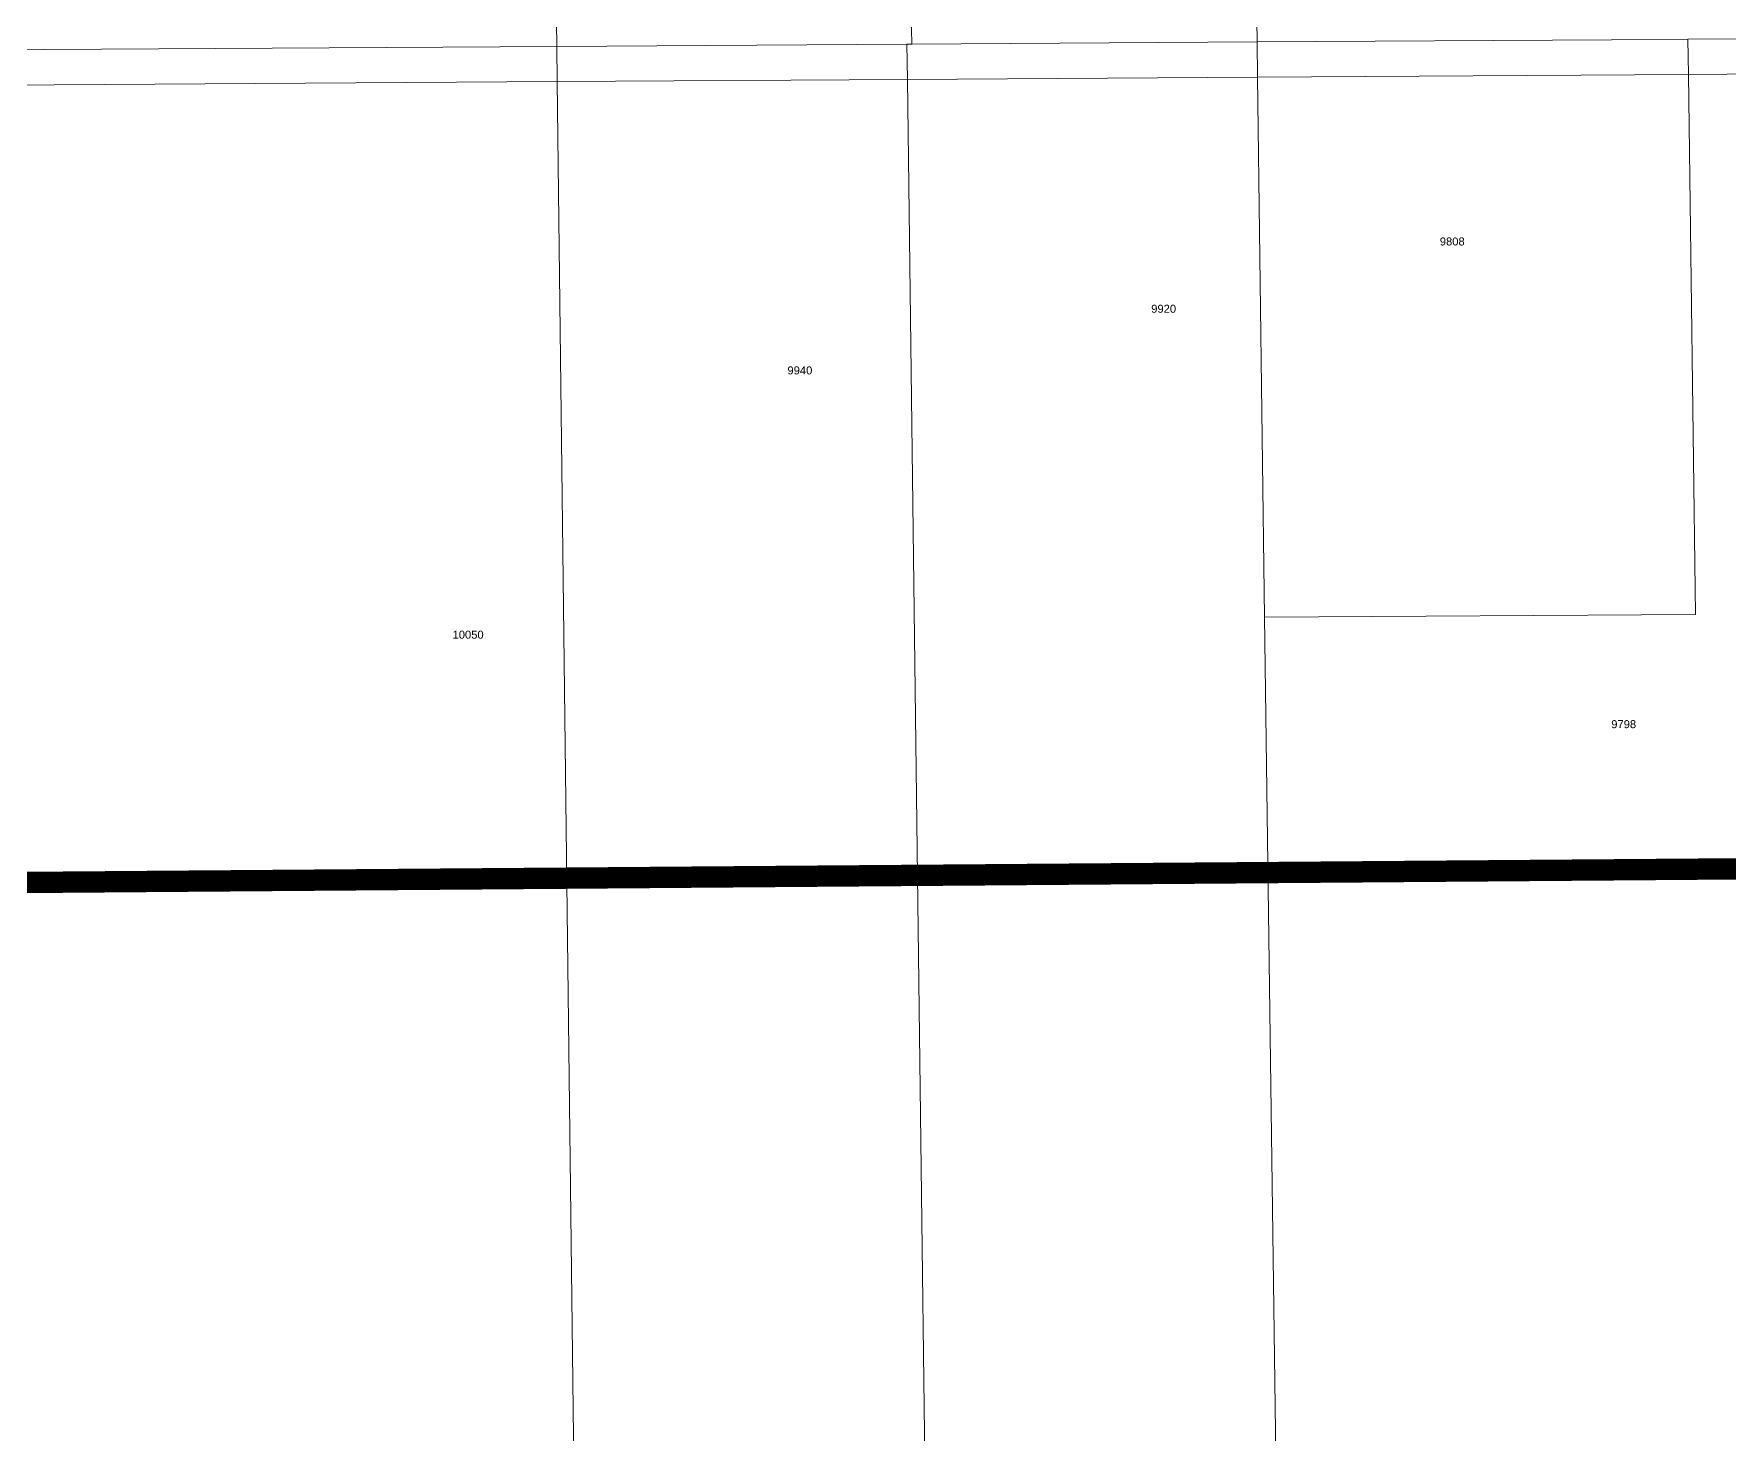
# Model space of a CAD drawing. Header units: feet. Extents: x 865220 to 2821149, y -2240498 to 944432.
# Drawn here: x 2814532 to 2816121, y 940551 to 941864 of the extents above; entities that cross this region are included whole.
import ezdxf
from ezdxf.enums import TextEntityAlignment as Align

# ---------------------------------------------------------------- set-up
doc = ezdxf.new("R2010")
doc.units = ezdxf.units.FT
doc.header["$LTSCALE"] = 0.015
doc.header["$MEASUREMENT"] = 0
doc.layers.add('Dakota County Addresses', color=7, linetype='Continuous')
doc.layers.add('Dakota County Parcels', color=7, linetype='Continuous')
doc.layers.add('WORK BOUNDARY', color=110, linetype='Continuous', lineweight=40)
doc.styles.add('Dimensions 100', font='arial.ttf')

# ---------------------------------------------------------------- blocks, each defined once
blk = doc.blocks.new('ACMAP_ANN_TEMPLATE_Dakota County Addresses')
at = {"layer": 'Dakota County Addresses', "style": 'Dimensions 100'}
blk.add_attdef('DakotaCountyAddress', text='', height=50, dxfattribs=at).set_placement((0, 0), align=Align.CENTER)

msp = doc.modelspace()

# ---------------------------------------------------------------- linework, layer by layer
at = {"layer": 'Dakota County Parcels', "lineweight": 5}
for p, q in [((2815354.5, 941854), (2815345.2, 942249.9)), ((2815021.7, 941851.9), (2815021.1, 941901.9)), ((2815678, 941856.1), (2815677.3, 941906.1)), ((2815021.7, 941851.9), (2815349.9, 941854)), ((2815022.1, 941818.9), (2815021.7, 941851.9)), ((2815350.3, 941821), (2815349.9, 941854)), ((2815678.4, 941823.1), (2815678, 941856.1)), ((2816081.9, 941858.7), (2816334.2, 941860.3)), ((2816082.4, 941825.7), (2816081.9, 941858.7)), ((2814503.4, 941815.6), (2815022.1, 941818.9)), ((2815022.1, 941818.9), (2815350.3, 941821)), ((2815037.6, 940522.7), (2815022.1, 941818.9)), ((2815350.3, 941821), (2815678.4, 941823.1)), ((2815366.5, 940526.7), (2815350.3, 941821)), ((2815678.4, 941823.1), (2816082.4, 941825.7)), ((2815685.1, 941316.7), (2815678.4, 941823.1)), ((2816082.4, 941825.7), (2816334.7, 941827.3)), ((2816089.1, 941319.2), (2816082.4, 941825.7)), ((2815685.1, 941316.7), (2816089.1, 941319.2)), ((2815695.5, 940530.7), (2815685.1, 941316.7))]:
    msp.add_line(p, q, dxfattribs=at)
for points in [[(2814503, 941848.6), (2814541.5, 941848.9), (2815021.7, 941851.9)], [(2815349.9, 941854), (2815354.5, 941854), (2815678, 941856.1)], [(2815678, 941856.1), (2816010.3, 941858.2), (2816081.9, 941858.7)]]:
    msp.add_lwpolyline(points, dxfattribs=at)
at = {"layer": 'WORK BOUNDARY', "lineweight": 100, "const_width": 20}
msp.add_lwpolyline([(2817712.4, 940436.2), (2817712.4, 940737.6), (2818577.6, 940734.8), (2818625.4, 940971.1), (2819049, 940956.5), (2819161.3, 941044), (2819296.5, 941514.3), (2819391.1, 941813.9), (2818635.9, 941864.9), (2817638.1, 941850.6), (2816274.2, 941845.8), (2816268.5, 941081.9), (2813842, 941062.6)], dxfattribs=at)

# ---------------------------------------------------------------- block references
at = {"layer": 'Dakota County Addresses', "lineweight": 5, "xscale": 0.15, "yscale": 0.15, "zscale": 0.15}
for p, values in [((2815861, 941665.3), {'DakotaCountyAddress': '9808'}), ((2815590.5, 941602.2), {'DakotaCountyAddress': '9920'}), ((2815249.5, 941544.4), {'DakotaCountyAddress': '9940'}), ((2814938.5, 941296.6), {'DakotaCountyAddress': '10050'}), ((2816021.7, 941212.7), {'DakotaCountyAddress': '9798'})]:
    msp.add_blockref('ACMAP_ANN_TEMPLATE_Dakota County Addresses', p, dxfattribs=at).add_auto_attribs(values)

doc.saveas('drawing.dxf')
